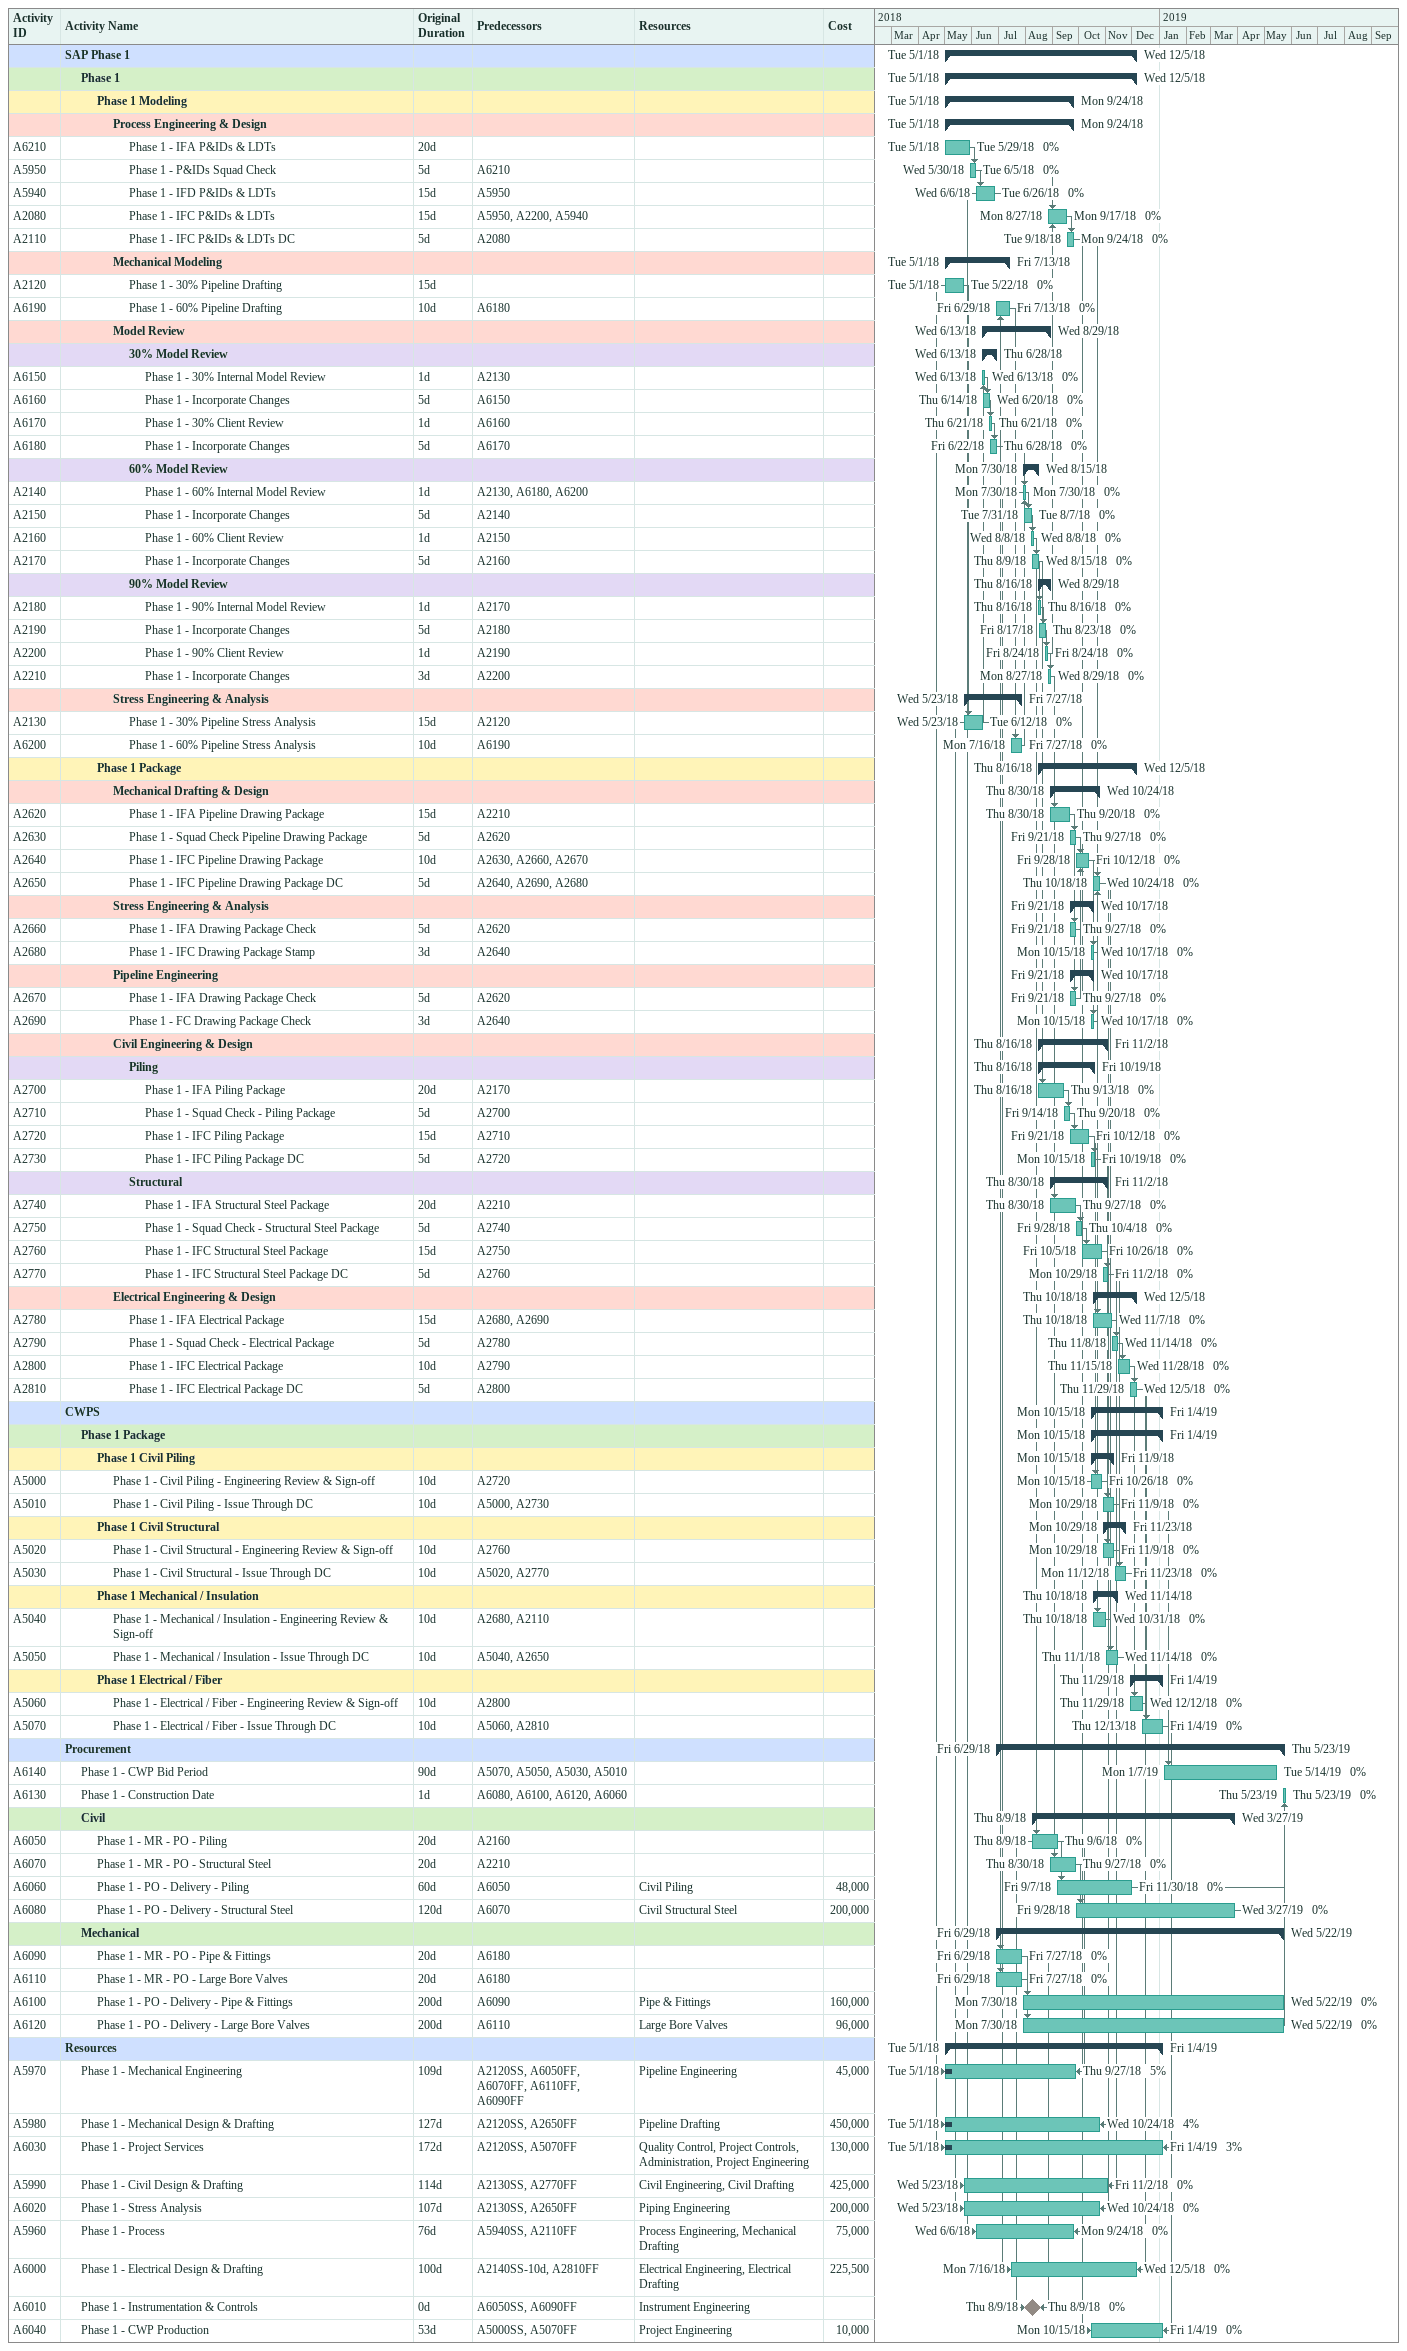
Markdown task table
| ID | Level | Task | Original duration | Start | Finish | Predecessors | Resources | % complete | Cost |
|---|---|---|---|---|---|---|---|---|---|
|  | 1 | **SAP Phase 1** |  | 2018-05-01 | 2018-12-05 |  |  |  |  |
|  | 2 | **Phase 1** |  | 2018-05-01 | 2018-12-05 |  |  |  |  |
|  | 3 | **Phase 1 Modeling** |  | 2018-05-01 | 2018-09-24 |  |  |  |  |
|  | 4 | **Process Engineering & Design** |  | 2018-05-01 | 2018-09-24 |  |  |  |  |
| A6210 | 5 | Phase 1 - IFA P&IDs & LDTs | 20d | 2018-05-01 | 2018-05-29 |  |  | 0 |  |
| A5950 | 5 | Phase 1 - P&IDs Squad Check | 5d | 2018-05-30 | 2018-06-05 | A6210 |  | 0 |  |
| A5940 | 5 | Phase 1 - IFD P&IDs & LDTs | 15d | 2018-06-06 | 2018-06-26 | A5950 |  | 0 |  |
| A2080 | 5 | Phase 1 - IFC P&IDs & LDTs | 15d | 2018-08-27 | 2018-09-17 | A5950, A2200, A5940 |  | 0 |  |
| A2110 | 5 | Phase 1 - IFC P&IDs & LDTs DC | 5d | 2018-09-18 | 2018-09-24 | A2080 |  | 0 |  |
|  | 4 | **Mechanical Modeling** |  | 2018-05-01 | 2018-07-13 |  |  |  |  |
| A2120 | 5 | Phase 1 - 30% Pipeline Drafting | 15d | 2018-05-01 | 2018-05-22 |  |  | 0 |  |
| A6190 | 5 | Phase 1 - 60% Pipeline Drafting | 10d | 2018-06-29 | 2018-07-13 | A6180 |  | 0 |  |
|  | 4 | **Model Review** |  | 2018-06-13 | 2018-08-29 |  |  |  |  |
|  | 5 | **30% Model Review** |  | 2018-06-13 | 2018-06-28 |  |  |  |  |
| A6150 | 6 | Phase 1 - 30% Internal Model Review | 1d | 2018-06-13 | 2018-06-13 | A2130 |  | 0 |  |
| A6160 | 6 | Phase 1 - Incorporate Changes | 5d | 2018-06-14 | 2018-06-20 | A6150 |  | 0 |  |
| A6170 | 6 | Phase 1 - 30% Client Review | 1d | 2018-06-21 | 2018-06-21 | A6160 |  | 0 |  |
| A6180 | 6 | Phase 1 - Incorporate Changes | 5d | 2018-06-22 | 2018-06-28 | A6170 |  | 0 |  |
|  | 5 | **60% Model Review** |  | 2018-07-30 | 2018-08-15 |  |  |  |  |
| A2140 | 6 | Phase 1 - 60% Internal Model Review | 1d | 2018-07-30 | 2018-07-30 | A2130, A6180, A6200 |  | 0 |  |
| A2150 | 6 | Phase 1 - Incorporate Changes | 5d | 2018-07-31 | 2018-08-07 | A2140 |  | 0 |  |
| A2160 | 6 | Phase 1 - 60% Client Review | 1d | 2018-08-08 | 2018-08-08 | A2150 |  | 0 |  |
| A2170 | 6 | Phase 1 - Incorporate Changes | 5d | 2018-08-09 | 2018-08-15 | A2160 |  | 0 |  |
|  | 5 | **90% Model Review** |  | 2018-08-16 | 2018-08-29 |  |  |  |  |
| A2180 | 6 | Phase 1 - 90% Internal Model Review | 1d | 2018-08-16 | 2018-08-16 | A2170 |  | 0 |  |
| A2190 | 6 | Phase 1 - Incorporate Changes | 5d | 2018-08-17 | 2018-08-23 | A2180 |  | 0 |  |
| A2200 | 6 | Phase 1 - 90% Client Review | 1d | 2018-08-24 | 2018-08-24 | A2190 |  | 0 |  |
| A2210 | 6 | Phase 1 - Incorporate Changes | 3d | 2018-08-27 | 2018-08-29 | A2200 |  | 0 |  |
|  | 4 | **Stress Engineering & Analysis** |  | 2018-05-23 | 2018-07-27 |  |  |  |  |
| A2130 | 5 | Phase 1 - 30% Pipeline Stress Analysis | 15d | 2018-05-23 | 2018-06-12 | A2120 |  | 0 |  |
| A6200 | 5 | Phase 1 - 60% Pipeline Stress Analysis | 10d | 2018-07-16 | 2018-07-27 | A6190 |  | 0 |  |
|  | 3 | **Phase 1 Package** |  | 2018-08-16 | 2018-12-05 |  |  |  |  |
|  | 4 | **Mechanical Drafting & Design** |  | 2018-08-30 | 2018-10-24 |  |  |  |  |
| A2620 | 5 | Phase 1 - IFA Pipeline Drawing Package | 15d | 2018-08-30 | 2018-09-20 | A2210 |  | 0 |  |
| A2630 | 5 | Phase 1 - Squad Check Pipeline Drawing Package | 5d | 2018-09-21 | 2018-09-27 | A2620 |  | 0 |  |
| A2640 | 5 | Phase 1 - IFC Pipeline Drawing Package | 10d | 2018-09-28 | 2018-10-12 | A2630, A2660, A2670 |  | 0 |  |
| A2650 | 5 | Phase 1 - IFC Pipeline Drawing Package DC | 5d | 2018-10-18 | 2018-10-24 | A2640, A2690, A2680 |  | 0 |  |
|  | 4 | **Stress Engineering & Analysis** |  | 2018-09-21 | 2018-10-17 |  |  |  |  |
| A2660 | 5 | Phase 1 - IFA Drawing Package Check | 5d | 2018-09-21 | 2018-09-27 | A2620 |  | 0 |  |
| A2680 | 5 | Phase 1 - IFC Drawing Package Stamp | 3d | 2018-10-15 | 2018-10-17 | A2640 |  | 0 |  |
|  | 4 | **Pipeline Engineering** |  | 2018-09-21 | 2018-10-17 |  |  |  |  |
| A2670 | 5 | Phase 1 - IFA Drawing Package Check | 5d | 2018-09-21 | 2018-09-27 | A2620 |  | 0 |  |
| A2690 | 5 | Phase 1 - FC Drawing Package Check | 3d | 2018-10-15 | 2018-10-17 | A2640 |  | 0 |  |
|  | 4 | **Civil Engineering & Design** |  | 2018-08-16 | 2018-11-02 |  |  |  |  |
|  | 5 | **Piling** |  | 2018-08-16 | 2018-10-19 |  |  |  |  |
| A2700 | 6 | Phase 1 - IFA Piling Package | 20d | 2018-08-16 | 2018-09-13 | A2170 |  | 0 |  |
| A2710 | 6 | Phase 1 - Squad Check - Piling Package | 5d | 2018-09-14 | 2018-09-20 | A2700 |  | 0 |  |
| A2720 | 6 | Phase 1 - IFC Piling Package | 15d | 2018-09-21 | 2018-10-12 | A2710 |  | 0 |  |
| A2730 | 6 | Phase 1 - IFC Piling Package DC | 5d | 2018-10-15 | 2018-10-19 | A2720 |  | 0 |  |
|  | 5 | **Structural** |  | 2018-08-30 | 2018-11-02 |  |  |  |  |
| A2740 | 6 | Phase 1 - IFA Structural Steel Package | 20d | 2018-08-30 | 2018-09-27 | A2210 |  | 0 |  |
| A2750 | 6 | Phase 1 - Squad Check - Structural Steel Package | 5d | 2018-09-28 | 2018-10-04 | A2740 |  | 0 |  |
| A2760 | 6 | Phase 1 - IFC Structural Steel Package | 15d | 2018-10-05 | 2018-10-26 | A2750 |  | 0 |  |
| A2770 | 6 | Phase 1 - IFC Structural Steel Package DC | 5d | 2018-10-29 | 2018-11-02 | A2760 |  | 0 |  |
|  | 4 | **Electrical Engineering & Design** |  | 2018-10-18 | 2018-12-05 |  |  |  |  |
| A2780 | 5 | Phase 1 - IFA Electrical Package | 15d | 2018-10-18 | 2018-11-07 | A2680, A2690 |  | 0 |  |
| A2790 | 5 | Phase 1 - Squad Check - Electrical Package | 5d | 2018-11-08 | 2018-11-14 | A2780 |  | 0 |  |
| A2800 | 5 | Phase 1 - IFC Electrical Package | 10d | 2018-11-15 | 2018-11-28 | A2790 |  | 0 |  |
| A2810 | 5 | Phase 1 - IFC Electrical Package DC | 5d | 2018-11-29 | 2018-12-05 | A2800 |  | 0 |  |
|  | 1 | **CWPS** |  | 2018-10-15 | 2019-01-04 |  |  |  |  |
|  | 2 | **Phase 1 Package** |  | 2018-10-15 | 2019-01-04 |  |  |  |  |
|  | 3 | **Phase 1 Civil Piling** |  | 2018-10-15 | 2018-11-09 |  |  |  |  |
| A5000 | 4 | Phase 1 - Civil Piling - Engineering Review & Sign-off | 10d | 2018-10-15 | 2018-10-26 | A2720 |  | 0 |  |
| A5010 | 4 | Phase 1 - Civil Piling - Issue Through DC | 10d | 2018-10-29 | 2018-11-09 | A5000, A2730 |  | 0 |  |
|  | 3 | **Phase 1 Civil Structural** |  | 2018-10-29 | 2018-11-23 |  |  |  |  |
| A5020 | 4 | Phase 1 - Civil Structural - Engineering Review & Sign-off | 10d | 2018-10-29 | 2018-11-09 | A2760 |  | 0 |  |
| A5030 | 4 | Phase 1 - Civil Structural - Issue Through DC | 10d | 2018-11-12 | 2018-11-23 | A5020, A2770 |  | 0 |  |
|  | 3 | **Phase 1 Mechanical / Insulation** |  | 2018-10-18 | 2018-11-14 |  |  |  |  |
| A5040 | 4 | Phase 1 - Mechanical / Insulation - Engineering Review & Sign-off | 10d | 2018-10-18 | 2018-10-31 | A2680, A2110 |  | 0 |  |
| A5050 | 4 | Phase 1 - Mechanical / Insulation - Issue Through DC | 10d | 2018-11-01 | 2018-11-14 | A5040, A2650 |  | 0 |  |
|  | 3 | **Phase 1 Electrical / Fiber** |  | 2018-11-29 | 2019-01-04 |  |  |  |  |
| A5060 | 4 | Phase 1 - Electrical / Fiber - Engineering Review & Sign-off | 10d | 2018-11-29 | 2018-12-12 | A2800 |  | 0 |  |
| A5070 | 4 | Phase 1 - Electrical / Fiber - Issue Through DC | 10d | 2018-12-13 | 2019-01-04 | A5060, A2810 |  | 0 |  |
|  | 1 | **Procurement** |  | 2018-06-29 | 2019-05-23 |  |  |  |  |
| A6140 | 2 | Phase 1 - CWP Bid Period | 90d | 2019-01-07 | 2019-05-14 | A5070, A5050, A5030, A5010 |  | 0 |  |
| A6130 | 2 | Phase 1 - Construction Date | 1d | 2019-05-23 | 2019-05-23 | A6080, A6100, A6120, A6060 |  | 0 |  |
|  | 2 | **Civil** |  | 2018-08-09 | 2019-03-27 |  |  |  |  |
| A6050 | 3 | Phase 1 - MR - PO - Piling | 20d | 2018-08-09 | 2018-09-06 | A2160 |  | 0 |  |
| A6070 | 3 | Phase 1 - MR - PO - Structural Steel | 20d | 2018-08-30 | 2018-09-27 | A2210 |  | 0 |  |
| A6060 | 3 | Phase 1 - PO - Delivery - Piling | 60d | 2018-09-07 | 2018-11-30 | A6050 | Civil Piling | 0 | 48000 |
| A6080 | 3 | Phase 1 - PO - Delivery - Structural Steel | 120d | 2018-09-28 | 2019-03-27 | A6070 | Civil Structural Steel | 0 | 200000 |
|  | 2 | **Mechanical** |  | 2018-06-29 | 2019-05-22 |  |  |  |  |
| A6090 | 3 | Phase 1 - MR - PO - Pipe & Fittings | 20d | 2018-06-29 | 2018-07-27 | A6180 |  | 0 |  |
| A6110 | 3 | Phase 1 - MR - PO - Large Bore Valves | 20d | 2018-06-29 | 2018-07-27 | A6180 |  | 0 |  |
| A6100 | 3 | Phase 1 - PO - Delivery - Pipe & Fittings | 200d | 2018-07-30 | 2019-05-22 | A6090 | Pipe & Fittings | 0 | 160000 |
| A6120 | 3 | Phase 1 - PO - Delivery - Large Bore Valves | 200d | 2018-07-30 | 2019-05-22 | A6110 | Large Bore Valves | 0 | 96000 |
|  | 1 | **Resources** |  | 2018-05-01 | 2019-01-04 |  |  |  |  |
| A5970 | 2 | Phase 1 - Mechanical Engineering | 109d | 2018-05-01 | 2018-09-27 | A2120SS, A6050FF, A6070FF, A6110FF, A6090FF | Pipeline Engineering | 5 | 45000 |
| A5980 | 2 | Phase 1 - Mechanical Design & Drafting | 127d | 2018-05-01 | 2018-10-24 | A2120SS, A2650FF | Pipeline Drafting | 4 | 450000 |
| A6030 | 2 | Phase 1 - Project Services | 172d | 2018-05-01 | 2019-01-04 | A2120SS, A5070FF | Quality Control, Project Controls, Administration, Project Engineering | 3 | 130000 |
| A5990 | 2 | Phase 1 - Civil Design & Drafting | 114d | 2018-05-23 | 2018-11-02 | A2130SS, A2770FF | Civil Engineering, Civil Drafting | 0 | 425000 |
| A6020 | 2 | Phase 1 - Stress Analysis | 107d | 2018-05-23 | 2018-10-24 | A2130SS, A2650FF | Piping Engineering | 0 | 200000 |
| A5960 | 2 | Phase 1 - Process | 76d | 2018-06-06 | 2018-09-24 | A5940SS, A2110FF | Process Engineering, Mechanical Drafting | 0 | 75000 |
| A6000 | 2 | Phase 1 - Electrical Design & Drafting | 100d | 2018-07-16 | 2018-12-05 | A2140SS-10d, A2810FF | Electrical Engineering, Electrical Drafting | 0 | 225500 |
| A6010 | 2 | Phase 1 - Instrumentation & Controls | 0d | 2018-08-09 | 2018-08-09 | A6050SS, A6090FF | Instrument Engineering | 0 |  |
| A6040 | 2 | Phase 1 - CWP Production | 53d | 2018-10-15 | 2019-01-04 | A5000SS, A5070FF | Project Engineering | 0 | 10000 |
